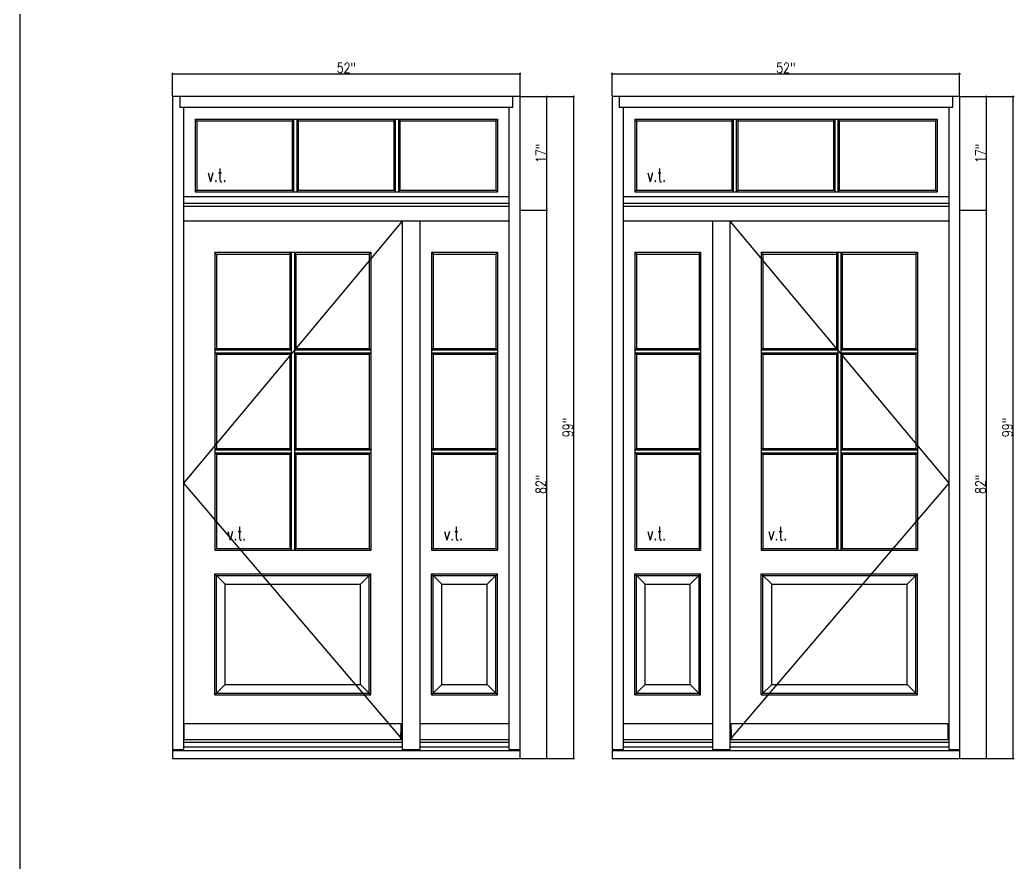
# Model space of a CAD drawing. Header units: inches. Extents: x 1985 to 11287, y 379 to 4336.
# Drawn here: x 7827.6 to 7976.4, y 3404.6 to 3530.8 of the extents above; entities that cross this region are included whole.
import ezdxf

# ---------------------------------------------------------------- set-up
doc = ezdxf.new("R2010")
doc.units = ezdxf.units.IN
doc.header["$MEASUREMENT"] = 0
doc.layers.get('0').update_dxf_attribs({"linetype": 'CONTINUOUS'})
doc.layers.get('Defpoints').update_dxf_attribs({"linetype": 'CONTINUOUS'})
for name, color, linetype in [('COTE1-1 99', 7, 'CONTINUOUS'), ('elevation 99', 7, 'CONTINUOUS'), ('opening side 99', 1, 'CONTINUOUS'), ('separation 99', 3, 'CONTINUOUS')]:
    doc.layers.add(name, color=color, linetype=linetype)
doc.styles.get("Standard").update_dxf_attribs({"font": 'txt.shx', "width": 0.8})
doc.dimstyles.new('Elevation', dxfattribs={"dimscale": 2, "dimtxt": 0.75, "dimasz": 0.0625, "dimexe": 0.0625, "dimexo": 0.0625, "dimgap": 0.0625, "dimtad": 1, "dimdec": 5, "dimzin": 0, "dimdsep": 46, "dimlunit": 5, "dimtxsty": 'Standard', "dimblk1": 'OBLIQUE', "dimblk2": 'OBLIQUE', "dimsah": 1, "dimcen": 2, "dimdle": 0.0625, "dimclrd": 1, "dimclre": 1, "dimadec": 1, "dimazin": 0, "dimtfac": 0.375, "dimtdec": 5, "dimtmove": 0, "dimatfit": 3, "dimldrblk": 'OBLIQUE', "dimfxl": 1, "dimfrac": 2, "dimtolj": 1, "dimtzin": 0, "dimarcsym": 0})

# ---------------------------------------------------------------- blocks, each defined once
blk = doc.blocks.new('_OBLIQUE')
at = {"color": 0, "linetype": 'ByBlock'}
blk.add_line((-0.5, -0.5), (0.5, 0.5), dxfattribs=at)
blk = doc.blocks.new('*D179')
at = {"layer": 'COTE1-1 99', "color": 1, "lineweight": -2, "transparency": 16777216}
for p, q in [((7850.34, 3522.7), (7902.59, 3522.7)), ((7850.47, 3519.42), (7850.47, 3522.83)), ((7902.47, 3519.42), (7902.47, 3522.83))]:
    blk.add_line(p, q, dxfattribs=at)
at = {"layer": 'Defpoints', "color": 0, "transparency": 16777216}
for p in [(7902.47, 3522.7), (7850.47, 3519.29), (7902.47, 3519.29)]:
    blk.add_point(p, dxfattribs=at)
at = {"layer": 'COTE1-1 99', "color": 1, "lineweight": -2, "transparency": 16777216, "xscale": 0.125, "yscale": 0.125, "zscale": 0.125, "rotation": 180}
blk.add_blockref('_OBLIQUE', (7850.47, 3522.7), dxfattribs=at)
at = {"layer": 'COTE1-1 99', "color": 1, "lineweight": -2, "transparency": 16777216, "xscale": 0.125, "yscale": 0.125, "zscale": 0.125}
blk.add_blockref('_OBLIQUE', (7902.47, 3522.7), dxfattribs=at)
at = {"layer": 'COTE1-1 99', "color": 0, "transparency": 16777216, "insert": (7876.47, 3523.58), "char_height": 1.5, "attachment_point": 5}
blk.add_mtext('\\A1;52"', dxfattribs=at)
blk = doc.blocks.new('*D180')
at = {"layer": 'COTE1-1 99', "color": 1, "lineweight": -2, "transparency": 16777216}
for p, q in [((7902.59, 3519.29), (7906.59, 3519.29)), ((7906.47, 3502.17), (7906.47, 3519.42)), ((7902.59, 3502.29), (7906.59, 3502.29))]:
    blk.add_line(p, q, dxfattribs=at)
at = {"layer": 'Defpoints', "color": 0, "transparency": 16777216}
for p in [(7902.47, 3519.29), (7906.47, 3519.29), (7902.47, 3502.29)]:
    blk.add_point(p, dxfattribs=at)
at = {"layer": 'COTE1-1 99', "color": 1, "lineweight": -2, "transparency": 16777216, "xscale": 0.125, "yscale": 0.125, "zscale": 0.125}
for p, rotation in [((7906.47, 3519.29), 90), ((7906.47, 3502.29), 270)]:
    blk.add_blockref('_OBLIQUE', p, dxfattribs=dict(at, rotation=rotation))
at = {"layer": 'COTE1-1 99', "color": 0, "transparency": 16777216, "insert": (7905.59, 3510.79), "char_height": 1.5, "attachment_point": 5, "rotation": 90}
blk.add_mtext('\\A1;17"', dxfattribs=at)
blk = doc.blocks.new('*D181')
at = {"layer": 'COTE1-1 99', "color": 1, "lineweight": -2, "transparency": 16777216}
for p, q in [((7902.59, 3502.29), (7906.59, 3502.29)), ((7906.47, 3420.17), (7906.47, 3502.42)), ((7902.59, 3420.29), (7906.59, 3420.29))]:
    blk.add_line(p, q, dxfattribs=at)
at = {"layer": 'Defpoints', "color": 0, "transparency": 16777216}
for p in [(7902.47, 3502.29), (7906.47, 3502.29), (7902.47, 3420.29)]:
    blk.add_point(p, dxfattribs=at)
at = {"layer": 'COTE1-1 99', "color": 1, "lineweight": -2, "transparency": 16777216, "xscale": 0.125, "yscale": 0.125, "zscale": 0.125}
for p, rotation in [((7906.47, 3502.29), 90), ((7906.47, 3420.29), 270)]:
    blk.add_blockref('_OBLIQUE', p, dxfattribs=dict(at, rotation=rotation))
at = {"layer": 'COTE1-1 99', "color": 0, "transparency": 16777216, "insert": (7905.59, 3461.29), "char_height": 1.5, "attachment_point": 5, "rotation": 90}
blk.add_mtext('\\A1;82"', dxfattribs=at)
blk = doc.blocks.new('*D182')
at = {"layer": 'COTE1-1 99', "color": 1, "lineweight": -2, "transparency": 16777216}
for p, q in [((7902.59, 3519.29), (7910.61, 3519.29)), ((7910.49, 3420.17), (7910.49, 3519.42)), ((7902.59, 3420.29), (7910.61, 3420.29))]:
    blk.add_line(p, q, dxfattribs=at)
at = {"layer": 'Defpoints', "color": 0, "transparency": 16777216}
for p in [(7902.47, 3519.29), (7910.49, 3519.29), (7902.47, 3420.29)]:
    blk.add_point(p, dxfattribs=at)
at = {"layer": 'COTE1-1 99', "color": 1, "lineweight": -2, "transparency": 16777216, "xscale": 0.125, "yscale": 0.125, "zscale": 0.125}
for p, rotation in [((7910.49, 3519.29), 90), ((7910.49, 3420.29), 270)]:
    blk.add_blockref('_OBLIQUE', p, dxfattribs=dict(at, rotation=rotation))
at = {"layer": 'COTE1-1 99', "color": 0, "transparency": 16777216, "insert": (7909.61, 3469.79), "char_height": 1.5, "attachment_point": 5, "rotation": 90}
blk.add_mtext('\\A1;99"', dxfattribs=at)
blk = doc.blocks.new('*D183')
at = {"layer": 'COTE1-1 99', "color": 1, "lineweight": -2, "transparency": 16777216}
for p, q in [((7916.11, 3522.7), (7968.36, 3522.7)), ((7916.24, 3519.42), (7916.24, 3522.83)), ((7968.24, 3519.42), (7968.24, 3522.83))]:
    blk.add_line(p, q, dxfattribs=at)
at = {"layer": 'Defpoints', "color": 0, "transparency": 16777216}
for p in [(7968.24, 3522.7), (7916.24, 3519.29), (7968.24, 3519.29)]:
    blk.add_point(p, dxfattribs=at)
at = {"layer": 'COTE1-1 99', "color": 1, "lineweight": -2, "transparency": 16777216, "xscale": 0.125, "yscale": 0.125, "zscale": 0.125, "rotation": 180}
blk.add_blockref('_OBLIQUE', (7916.24, 3522.7), dxfattribs=at)
at = {"layer": 'COTE1-1 99', "color": 1, "lineweight": -2, "transparency": 16777216, "xscale": 0.125, "yscale": 0.125, "zscale": 0.125}
blk.add_blockref('_OBLIQUE', (7968.24, 3522.7), dxfattribs=at)
at = {"layer": 'COTE1-1 99', "color": 0, "transparency": 16777216, "insert": (7942.24, 3523.58), "char_height": 1.5, "attachment_point": 5}
blk.add_mtext('\\A1;52"', dxfattribs=at)
blk = doc.blocks.new('*D184')
at = {"layer": 'COTE1-1 99', "color": 1, "lineweight": -2, "transparency": 16777216}
for p, q in [((7968.36, 3519.29), (7972.37, 3519.29)), ((7972.24, 3502.17), (7972.24, 3519.42)), ((7968.36, 3502.29), (7972.37, 3502.29))]:
    blk.add_line(p, q, dxfattribs=at)
at = {"layer": 'Defpoints', "color": 0, "transparency": 16777216}
for p in [(7968.24, 3519.29), (7972.24, 3519.29), (7968.24, 3502.29)]:
    blk.add_point(p, dxfattribs=at)
at = {"layer": 'COTE1-1 99', "color": 1, "lineweight": -2, "transparency": 16777216, "xscale": 0.125, "yscale": 0.125, "zscale": 0.125}
for p, rotation in [((7972.24, 3519.29), 90), ((7972.24, 3502.29), 270)]:
    blk.add_blockref('_OBLIQUE', p, dxfattribs=dict(at, rotation=rotation))
at = {"layer": 'COTE1-1 99', "color": 0, "transparency": 16777216, "insert": (7971.37, 3510.79), "char_height": 1.5, "attachment_point": 5, "rotation": 90}
blk.add_mtext('\\A1;17"', dxfattribs=at)
blk = doc.blocks.new('*D185')
at = {"layer": 'COTE1-1 99', "color": 1, "lineweight": -2, "transparency": 16777216}
for p, q in [((7968.36, 3502.29), (7972.37, 3502.29)), ((7972.24, 3420.17), (7972.24, 3502.42)), ((7968.36, 3420.29), (7972.37, 3420.29))]:
    blk.add_line(p, q, dxfattribs=at)
at = {"layer": 'Defpoints', "color": 0, "transparency": 16777216}
for p in [(7968.24, 3502.29), (7972.24, 3502.29), (7968.24, 3420.29)]:
    blk.add_point(p, dxfattribs=at)
at = {"layer": 'COTE1-1 99', "color": 1, "lineweight": -2, "transparency": 16777216, "xscale": 0.125, "yscale": 0.125, "zscale": 0.125}
for p, rotation in [((7972.24, 3502.29), 90), ((7972.24, 3420.29), 270)]:
    blk.add_blockref('_OBLIQUE', p, dxfattribs=dict(at, rotation=rotation))
at = {"layer": 'COTE1-1 99', "color": 0, "transparency": 16777216, "insert": (7971.37, 3461.29), "char_height": 1.5, "attachment_point": 5, "rotation": 90}
blk.add_mtext('\\A1;82"', dxfattribs=at)
blk = doc.blocks.new('*D186')
at = {"layer": 'COTE1-1 99', "color": 1, "lineweight": -2, "transparency": 16777216}
for p, q in [((7968.36, 3519.29), (7976.39, 3519.29)), ((7976.26, 3420.17), (7976.26, 3519.42)), ((7968.36, 3420.29), (7976.39, 3420.29))]:
    blk.add_line(p, q, dxfattribs=at)
at = {"layer": 'Defpoints', "color": 0, "transparency": 16777216}
for p in [(7968.24, 3519.29), (7976.26, 3519.29), (7968.24, 3420.29)]:
    blk.add_point(p, dxfattribs=at)
at = {"layer": 'COTE1-1 99', "color": 1, "lineweight": -2, "transparency": 16777216, "xscale": 0.125, "yscale": 0.125, "zscale": 0.125}
for p, rotation in [((7976.26, 3519.29), 90), ((7976.26, 3420.29), 270)]:
    blk.add_blockref('_OBLIQUE', p, dxfattribs=dict(at, rotation=rotation))
at = {"layer": 'COTE1-1 99', "color": 0, "transparency": 16777216, "insert": (7975.39, 3469.79), "char_height": 1.5, "attachment_point": 5, "rotation": 90}
blk.add_mtext('\\A1;99"', dxfattribs=at)

msp = doc.modelspace()

# ---------------------------------------------------------------- linework, layer by layer
at = {"layer": 'elevation 99'}
for p, q in [((7902.465268, 3519.293135), (7850.465268, 3519.293135)), ((7850.465268, 3519.293135), (7850.465268, 3420.293135)), ((7851.527768, 3519.293135), (7851.527768, 3517.668135)), ((7901.402768, 3517.668135), (7901.402768, 3519.293135)), ((7902.465268, 3420.293135), (7902.465268, 3519.293135)), ((7968.239073, 3519.293135), (7916.239073, 3519.293135)), ((7916.239073, 3519.293135), (7916.239073, 3420.293135)), ((7917.301573, 3519.293135), (7917.301573, 3517.668135)), ((7967.176573, 3519.293135), (7967.176573, 3517.668135)), ((7968.239073, 3519.293135), (7968.239073, 3420.293135)), ((7901.402768, 3517.668135), (7851.527768, 3517.668135)), ((7852.090268, 3517.668135), (7852.090268, 3502.918135)), ((7900.840268, 3502.918135), (7900.840268, 3517.668135)), ((7967.176573, 3517.668135), (7917.301573, 3517.668135)), ((7917.864073, 3517.668135), (7917.864073, 3502.918135)), ((7966.614073, 3517.668135), (7966.614073, 3502.918135)), ((7853.849155, 3515.909184), (7864.706381, 3515.909184)), ((7853.849155, 3515.909184), (7853.849155, 3505.052059)), ((7854.090226, 3515.668113), (7853.849155, 3515.909184)), ((7854.090226, 3515.668113), (7868.423668, 3515.668113)), ((7854.090226, 3515.668113), (7854.090226, 3505.29313)), ((7864.706381, 3515.909184), (7888.224155, 3515.909184)), ((7868.423668, 3515.668113), (7868.627868, 3515.909184)), ((7868.423668, 3505.29313), (7868.423668, 3515.668113)), ((7868.627868, 3505.052059), (7868.627868, 3515.909184)), ((7869.094468, 3505.052059), (7869.094468, 3515.909184)), ((7869.298668, 3515.668113), (7869.094468, 3515.909184)), ((7869.298668, 3505.29313), (7869.298668, 3515.668113)), ((7869.298668, 3515.668113), (7883.632018, 3515.668113)), ((7883.632018, 3515.668113), (7883.836218, 3515.909184)), ((7883.632018, 3505.29313), (7883.632018, 3515.668113)), ((7883.836218, 3505.052059), (7883.836218, 3515.909184)), ((7884.507018, 3515.668113), (7884.302818, 3515.909184)), ((7884.302818, 3505.052059), (7884.302818, 3515.909184)), ((7884.507018, 3515.668113), (7888.465226, 3515.668113)), ((7884.507018, 3505.29313), (7884.507018, 3515.668113)), ((7888.224155, 3515.909184), (7899.081381, 3515.909184)), ((7888.465226, 3515.668113), (7898.840309, 3515.668113)), ((7898.840309, 3515.668113), (7899.081381, 3515.909184)), ((7898.840309, 3515.668113), (7898.840309, 3505.29313)), ((7899.081381, 3515.909184), (7899.081381, 3505.052059)), ((7919.864031, 3515.668113), (7919.62296, 3515.909184)), ((7919.62296, 3515.909184), (7919.62296, 3505.052059)), ((7919.62296, 3515.909184), (7930.480186, 3515.909184)), ((7919.864031, 3515.668113), (7919.864031, 3505.29313)), ((7919.864031, 3515.668113), (7934.197473, 3515.668113)), ((7930.480186, 3515.909184), (7953.99796, 3515.909184)), ((7934.197473, 3515.668113), (7934.401673, 3515.909184)), ((7934.197473, 3505.29313), (7934.197473, 3515.668113)), ((7934.401673, 3505.052059), (7934.401673, 3515.909184)), ((7935.072473, 3515.668113), (7934.868273, 3515.909184)), ((7934.868273, 3505.052059), (7934.868273, 3515.909184)), ((7935.072473, 3515.668113), (7949.405823, 3515.668113)), ((7935.072473, 3505.29313), (7935.072473, 3515.668113)), ((7949.405823, 3515.668113), (7949.610023, 3515.909184)), ((7949.405823, 3505.29313), (7949.405823, 3515.668113)), ((7949.610023, 3505.052059), (7949.610023, 3515.909184)), ((7950.076623, 3505.052059), (7950.076623, 3515.909184)), ((7950.280823, 3515.668113), (7950.076623, 3515.909184)), ((7950.280823, 3505.29313), (7950.280823, 3515.668113)), ((7950.280823, 3515.668113), (7954.239031, 3515.668113)), ((7953.99796, 3515.909184), (7964.855186, 3515.909184)), ((7954.239031, 3515.668113), (7964.614114, 3515.668113)), ((7964.614114, 3515.668113), (7964.855186, 3515.909184)), ((7964.614114, 3515.668113), (7964.614114, 3505.29313)), ((7964.855186, 3515.909184), (7964.855186, 3505.052059)), ((7854.090226, 3505.29313), (7853.849155, 3505.052059)), ((7853.849155, 3505.052059), (7864.706381, 3505.052059)), ((7854.090226, 3505.29313), (7868.423668, 3505.29313)), ((7864.706381, 3505.052059), (7888.224155, 3505.052059)), ((7868.423668, 3505.29313), (7868.627868, 3505.052059)), ((7869.094468, 3505.052059), (7869.298668, 3505.29313)), ((7869.298668, 3505.29313), (7883.632018, 3505.29313)), ((7883.632018, 3505.29313), (7883.836218, 3505.052059)), ((7884.302818, 3505.052059), (7884.507018, 3505.29313)), ((7884.507018, 3505.29313), (7888.465226, 3505.29313)), ((7888.224155, 3505.052059), (7899.081381, 3505.052059)), ((7888.465226, 3505.29313), (7898.840309, 3505.29313)), ((7898.840309, 3505.29313), (7899.081381, 3505.052059)), ((7919.864031, 3505.29313), (7919.62296, 3505.052059)), ((7919.62296, 3505.052059), (7930.480186, 3505.052059)), ((7919.864031, 3505.29313), (7934.197473, 3505.29313)), ((7930.480186, 3505.052059), (7953.99796, 3505.052059)), ((7934.197473, 3505.29313), (7934.401673, 3505.052059)), ((7934.868273, 3505.052059), (7935.072473, 3505.29313)), ((7935.072473, 3505.29313), (7949.405823, 3505.29313)), ((7949.405823, 3505.29313), (7949.610023, 3505.052059)), ((7950.076623, 3505.052059), (7950.280823, 3505.29313)), ((7950.280823, 3505.29313), (7954.239031, 3505.29313)), ((7953.99796, 3505.052059), (7964.855186, 3505.052059)), ((7954.239031, 3505.29313), (7964.614114, 3505.29313)), ((7964.614114, 3505.29313), (7964.855186, 3505.052059)), ((7900.840268, 3504.293135), (7852.090268, 3504.293135)), ((7966.614073, 3504.293135), (7917.864073, 3504.293135)), ((7850.465268, 3503.293135), (7850.465268, 3420.293135)), ((7900.840268, 3503.293135), (7852.090268, 3503.293135)), ((7900.840268, 3503.293135), (7852.090268, 3503.293135)), ((7852.090268, 3502.918135), (7852.090268, 3500.668135)), ((7852.090268, 3502.918135), (7900.840268, 3502.918135)), ((7900.840268, 3500.668135), (7900.840268, 3502.918135)), ((7902.465268, 3420.293135), (7902.465268, 3502.293135)), ((7916.239073, 3503.293135), (7916.239073, 3420.293135)), ((7966.614073, 3503.293135), (7917.864073, 3503.293135)), ((7966.614073, 3503.293135), (7917.864073, 3503.293135)), ((7917.864073, 3502.918135), (7917.864073, 3500.668135)), ((7917.864073, 3502.918135), (7966.614073, 3502.918135)), ((7966.614073, 3502.918135), (7966.614073, 3500.668135)), ((7968.239073, 3502.293135), (7968.239073, 3420.293135)), ((7852.090268, 3500.668135), (7852.090268, 3421.62126)), ((7884.840268, 3500.668135), (7852.090268, 3500.668135)), ((7852.090268, 3500.668135), (7852.090268, 3421.62126)), ((7884.840268, 3500.668135), (7852.090268, 3500.668135)), ((7884.840268, 3500.668135), (7884.840268, 3421.62126)), ((7887.465268, 3500.668135), (7884.840268, 3500.668135)), ((7887.465268, 3500.668135), (7887.465268, 3421.62126)), ((7900.840268, 3500.668135), (7887.465268, 3500.668135)), ((7900.840268, 3500.668135), (7887.465268, 3500.668135)), ((7900.840268, 3421.62126), (7900.840268, 3500.668135)), ((7900.840268, 3421.62126), (7900.840268, 3500.668135)), ((7917.864073, 3500.668135), (7917.864073, 3421.62126)), ((7917.864073, 3500.668135), (7917.864073, 3421.62126)), ((7931.239073, 3500.668135), (7917.864073, 3500.668135)), ((7931.239073, 3500.668135), (7917.864073, 3500.668135)), ((7931.239073, 3500.668135), (7931.239073, 3421.62126)), ((7933.864073, 3500.668135), (7931.239073, 3500.668135)), ((7933.864073, 3500.668135), (7933.864073, 3421.62126)), ((7966.614073, 3500.668135), (7933.864073, 3500.668135)), ((7966.614073, 3500.668135), (7933.864073, 3500.668135)), ((7966.614073, 3500.668135), (7966.614073, 3421.62126)), ((7966.614073, 3500.668135), (7966.614073, 3421.62126)), ((7857.027753, 3495.730586), (7856.786681, 3495.998458)), ((7856.786681, 3495.998458), (7880.143854, 3495.998458)), ((7856.786681, 3495.998458), (7856.786681, 3451.431464)), ((7857.027753, 3495.730586), (7868.027768, 3495.730586)), ((7857.027753, 3495.730586), (7857.027753, 3481.627086)), ((7868.027768, 3495.730586), (7868.231968, 3495.998458)), ((7868.027768, 3495.730586), (7868.027768, 3481.627086)), ((7868.231968, 3495.998458), (7868.231968, 3451.431464)), ((7868.698568, 3495.998458), (7868.902768, 3495.730586)), ((7868.698568, 3495.998458), (7868.698568, 3451.431464)), ((7868.902768, 3495.730586), (7879.902783, 3495.730586)), ((7868.902768, 3495.730586), (7868.902768, 3481.627086)), ((7879.902783, 3495.730586), (7880.143854, 3495.998458)), ((7879.902783, 3495.730586), (7879.902783, 3481.627086)), ((7880.143854, 3495.998458), (7880.143854, 3451.431464)), ((7889.224155, 3495.998458), (7889.224155, 3451.431464)), ((7889.224155, 3495.998458), (7899.081381, 3495.998458)), ((7889.224155, 3495.998458), (7889.465226, 3495.730586)), ((7889.465226, 3495.730586), (7889.465226, 3481.627086)), ((7889.465226, 3495.730586), (7898.840309, 3495.730586)), ((7898.840309, 3495.730586), (7899.081381, 3495.998458)), ((7898.840309, 3495.730586), (7898.840309, 3481.627086)), ((7899.081381, 3495.998458), (7899.081381, 3451.431464)), ((7919.62296, 3495.998458), (7919.864031, 3495.730586)), ((7919.62296, 3495.998458), (7929.480186, 3495.998458)), ((7919.62296, 3495.998458), (7919.62296, 3451.431464)), ((7919.864031, 3495.730586), (7929.239114, 3495.730586)), ((7919.864031, 3495.730586), (7919.864031, 3481.627086)), ((7929.239114, 3495.730586), (7929.480186, 3495.998458)), ((7929.239114, 3495.730586), (7929.239114, 3481.627086)), ((7929.480186, 3495.998458), (7929.480186, 3451.431464)), ((7938.801558, 3495.730586), (7938.560486, 3495.998458)), ((7938.560486, 3495.998458), (7961.917659, 3495.998458)), ((7938.560486, 3495.998458), (7938.560486, 3451.431464)), ((7938.801558, 3495.730586), (7949.801573, 3495.730586)), ((7938.801558, 3495.730586), (7938.801558, 3481.627086)), ((7949.801573, 3495.730586), (7950.005773, 3495.998458)), ((7949.801573, 3495.730586), (7949.801573, 3481.627086)), ((7950.005773, 3495.998458), (7950.005773, 3451.431464)), ((7950.472373, 3495.998458), (7950.676573, 3495.730586)), ((7950.472373, 3495.998458), (7950.472373, 3451.431464)), ((7950.676573, 3495.730586), (7961.676588, 3495.730586)), ((7950.676573, 3495.730586), (7950.676573, 3481.627086)), ((7961.676588, 3495.730586), (7961.917659, 3495.998458)), ((7961.676588, 3495.730586), (7961.676588, 3481.627086)), ((7961.917659, 3495.998458), (7961.917659, 3451.431464)), ((7857.027753, 3481.627086), (7856.786681, 3481.422886)), ((7856.786681, 3481.422886), (7868.231968, 3481.422886)), ((7857.027753, 3481.627086), (7868.027768, 3481.627086)), ((7868.027768, 3481.627086), (7868.231968, 3481.422886)), ((7868.902768, 3481.627086), (7868.698568, 3481.422886)), ((7868.698568, 3481.422886), (7880.143854, 3481.422886)), ((7868.902768, 3481.627086), (7879.902783, 3481.627086)), ((7879.902783, 3481.627086), (7880.143854, 3481.422886)), ((7889.465226, 3481.627086), (7889.224155, 3481.422886)), ((7889.224155, 3481.422886), (7899.081381, 3481.422886)), ((7889.465226, 3481.627086), (7898.840309, 3481.627086)), ((7898.840309, 3481.627086), (7899.081381, 3481.422886)), ((7919.864031, 3481.627086), (7919.62296, 3481.422886)), ((7919.62296, 3481.422886), (7929.480186, 3481.422886)), ((7919.864031, 3481.627086), (7929.239114, 3481.627086)), ((7929.239114, 3481.627086), (7929.480186, 3481.422886)), ((7938.801558, 3481.627086), (7938.560486, 3481.422886)), ((7938.560486, 3481.422886), (7950.005773, 3481.422886)), ((7938.801558, 3481.627086), (7949.801573, 3481.627086)), ((7949.801573, 3481.627086), (7950.005773, 3481.422886)), ((7950.676573, 3481.627086), (7950.472373, 3481.422886)), ((7950.472373, 3481.422886), (7961.917659, 3481.422886)), ((7950.676573, 3481.627086), (7961.676588, 3481.627086)), ((7961.676588, 3481.627086), (7961.917659, 3481.422886)), ((7857.027753, 3480.752086), (7856.786681, 3480.956286)), ((7856.786681, 3480.956286), (7868.231968, 3480.956286)), ((7857.027753, 3480.752086), (7857.027753, 3466.648586)), ((7857.027753, 3480.752086), (7868.027768, 3480.752086)), ((7868.027768, 3480.752086), (7868.231968, 3480.956286)), ((7868.027768, 3480.752086), (7868.027768, 3466.648586)), ((7868.698568, 3480.956286), (7880.143854, 3480.956286)), ((7868.902768, 3480.752086), (7868.698568, 3480.956286)), ((7868.902768, 3480.752086), (7868.902768, 3466.648586)), ((7868.902768, 3480.752086), (7879.902783, 3480.752086)), ((7879.902783, 3480.752086), (7880.143854, 3480.956286)), ((7879.902783, 3480.752086), (7879.902783, 3466.648586)), ((7889.224155, 3480.956286), (7899.081381, 3480.956286)), ((7889.224155, 3480.956286), (7889.465226, 3480.752086)), ((7889.465226, 3480.752086), (7898.840309, 3480.752086)), ((7889.465226, 3480.752086), (7889.465226, 3466.648586)), ((7898.840309, 3480.752086), (7899.081381, 3480.956286)), ((7898.840309, 3480.752086), (7898.840309, 3466.648586)), ((7919.62296, 3480.956286), (7919.864031, 3480.752086)), ((7919.62296, 3480.956286), (7929.480186, 3480.956286)), ((7919.864031, 3480.752086), (7919.864031, 3466.648586)), ((7919.864031, 3480.752086), (7929.239114, 3480.752086)), ((7929.239114, 3480.752086), (7929.480186, 3480.956286)), ((7929.239114, 3480.752086), (7929.239114, 3466.648586)), ((7938.801558, 3480.752086), (7938.560486, 3480.956286)), ((7938.560486, 3480.956286), (7950.005773, 3480.956286)), ((7938.801558, 3480.752086), (7938.801558, 3466.648586)), ((7938.801558, 3480.752086), (7949.801573, 3480.752086)), ((7949.801573, 3480.752086), (7950.005773, 3480.956286)), ((7949.801573, 3480.752086), (7949.801573, 3466.648586)), ((7950.472373, 3480.956286), (7961.917659, 3480.956286)), ((7950.676573, 3480.752086), (7950.472373, 3480.956286)), ((7950.676573, 3480.752086), (7950.676573, 3466.648586)), ((7950.676573, 3480.752086), (7961.676588, 3480.752086)), ((7961.676588, 3480.752086), (7961.917659, 3480.956286)), ((7961.676588, 3480.752086), (7961.676588, 3466.648586)), ((7857.027753, 3466.648586), (7856.786681, 3466.444386)), ((7856.786681, 3466.444386), (7868.231968, 3466.444386)), ((7857.027753, 3466.648586), (7868.027768, 3466.648586)), ((7868.698568, 3466.444386), (7880.143854, 3466.444386)), ((7868.902768, 3466.648586), (7879.902783, 3466.648586)), ((7879.902783, 3466.648586), (7880.143854, 3466.444386)), ((7889.224155, 3466.444386), (7889.465226, 3466.648586)), ((7889.224155, 3466.444386), (7899.081381, 3466.444386)), ((7889.465226, 3466.648586), (7898.840309, 3466.648586)), ((7898.840309, 3466.648586), (7899.081381, 3466.444386)), ((7919.62296, 3466.444386), (7919.864031, 3466.648586)), ((7919.62296, 3466.444386), (7929.480186, 3466.444386)), ((7919.864031, 3466.648586), (7929.239114, 3466.648586)), ((7929.239114, 3466.648586), (7929.480186, 3466.444386)), ((7938.801558, 3466.648586), (7938.560486, 3466.444386)), ((7938.560486, 3466.444386), (7950.005773, 3466.444386)), ((7938.801558, 3466.648586), (7949.801573, 3466.648586)), ((7950.472373, 3466.444386), (7961.917659, 3466.444386)), ((7950.676573, 3466.648586), (7961.676588, 3466.648586)), ((7961.676588, 3466.648586), (7961.917659, 3466.444386)), ((7856.786681, 3465.982235), (7868.231968, 3465.982235)), ((7857.027753, 3465.778035), (7857.027753, 3451.672535)), ((7857.027753, 3465.778035), (7868.027768, 3465.778035)), ((7868.027768, 3465.778035), (7868.027768, 3451.672535)), ((7868.698568, 3465.982235), (7880.143854, 3465.982235)), ((7868.902768, 3465.778035), (7879.902783, 3465.778035)), ((7868.902768, 3465.778035), (7868.902768, 3451.672535)), ((7879.902783, 3465.778035), (7880.143854, 3465.982235)), ((7879.902783, 3465.778035), (7879.902783, 3451.672535)), ((7889.224155, 3465.982235), (7899.081381, 3465.982235)), ((7889.465226, 3465.778035), (7889.224155, 3465.982235)), ((7889.465226, 3465.778035), (7898.840309, 3465.778035)), ((7889.465226, 3465.778035), (7889.465226, 3451.672535)), ((7898.840309, 3465.778035), (7899.081381, 3465.982235)), ((7898.840309, 3465.778035), (7898.840309, 3451.672535)), ((7919.864031, 3465.778035), (7919.62296, 3465.982235)), ((7919.62296, 3465.982235), (7929.480186, 3465.982235)), ((7919.864031, 3465.778035), (7919.864031, 3451.672535)), ((7919.864031, 3465.778035), (7929.239114, 3465.778035)), ((7929.239114, 3465.778035), (7929.480186, 3465.982235)), ((7929.239114, 3465.778035), (7929.239114, 3451.672535)), ((7938.560486, 3465.982235), (7950.005773, 3465.982235)), ((7938.801558, 3465.778035), (7938.801558, 3451.672535)), ((7938.801558, 3465.778035), (7949.801573, 3465.778035)), ((7949.801573, 3465.778035), (7949.801573, 3451.672535)), ((7950.472373, 3465.982235), (7961.917659, 3465.982235)), ((7950.676573, 3465.778035), (7961.676588, 3465.778035)), ((7950.676573, 3465.778035), (7950.676573, 3451.672535)), ((7961.676588, 3465.778035), (7961.917659, 3465.982235)), ((7961.676588, 3465.778035), (7961.676588, 3451.672535)), ((7856.786681, 3451.431464), (7857.027753, 3451.672535)), ((7857.027753, 3451.672535), (7868.027768, 3451.672535)), ((7868.027768, 3451.672535), (7868.231968, 3451.431464)), ((7868.902768, 3451.672535), (7868.698568, 3451.431464)), ((7868.902768, 3451.672535), (7879.902783, 3451.672535)), ((7880.143854, 3451.431464), (7879.902783, 3451.672535)), ((7889.224155, 3451.431464), (7889.465226, 3451.672535)), ((7889.465226, 3451.672535), (7898.840309, 3451.672535)), ((7899.081381, 3451.431464), (7898.840309, 3451.672535)), ((7919.62296, 3451.431464), (7919.864031, 3451.672535)), ((7919.864031, 3451.672535), (7929.239114, 3451.672535)), ((7929.480186, 3451.431464), (7929.239114, 3451.672535)), ((7938.560486, 3451.431464), (7938.801558, 3451.672535)), ((7938.801558, 3451.672535), (7949.801573, 3451.672535)), ((7949.801573, 3451.672535), (7950.005773, 3451.431464)), ((7950.676573, 3451.672535), (7950.472373, 3451.431464)), ((7950.676573, 3451.672535), (7961.676588, 3451.672535)), ((7961.917659, 3451.431464), (7961.676588, 3451.672535)), ((7856.786681, 3451.431464), (7880.143854, 3451.431464)), ((7889.224155, 3451.431464), (7899.081381, 3451.431464)), ((7919.62296, 3451.431464), (7929.480186, 3451.431464)), ((7938.560486, 3451.431464), (7961.917659, 3451.431464)), ((7858.340194, 3446.359985), (7856.786622, 3447.913606)), ((7856.786622, 3429.802024), (7856.786622, 3447.913606)), ((7856.786622, 3447.913606), (7880.143898, 3447.913606)), ((7857.027694, 3430.043096), (7857.027694, 3447.672485)), ((7857.027694, 3447.672485), (7879.902827, 3447.672485)), ((7880.143898, 3447.913606), (7878.590327, 3446.359985)), ((7879.902827, 3430.043096), (7879.902827, 3447.672485)), ((7880.143898, 3429.802024), (7880.143898, 3447.913606)), ((7889.224155, 3429.802024), (7889.224155, 3447.913606)), ((7890.777726, 3446.359985), (7889.224155, 3447.913606)), ((7889.224155, 3447.913606), (7899.081381, 3447.913606)), ((7889.465226, 3430.043096), (7889.465226, 3447.672485)), ((7889.465226, 3447.672485), (7898.840309, 3447.672485)), ((7897.527809, 3446.359985), (7899.081381, 3447.913606)), ((7898.840309, 3430.043096), (7898.840309, 3447.672485)), ((7899.081381, 3429.802024), (7899.081381, 3447.913606)), ((7919.62296, 3447.913606), (7929.480186, 3447.913606)), ((7921.176531, 3446.359985), (7919.62296, 3447.913606)), ((7919.62296, 3429.802024), (7919.62296, 3447.913606)), ((7919.864031, 3447.672485), (7929.239114, 3447.672485)), ((7919.864031, 3430.043096), (7919.864031, 3447.672485)), ((7927.926614, 3446.359985), (7929.480186, 3447.913606)), ((7929.239114, 3430.043096), (7929.239114, 3447.672485)), ((7929.480186, 3429.802024), (7929.480186, 3447.913606)), ((7940.113999, 3446.359985), (7938.560427, 3447.913606)), ((7938.560427, 3429.802024), (7938.560427, 3447.913606)), ((7938.560427, 3447.913606), (7961.917703, 3447.913606)), ((7938.801499, 3430.043096), (7938.801499, 3447.672485)), ((7938.801499, 3447.672485), (7961.676632, 3447.672485)), ((7961.917703, 3447.913606), (7960.364132, 3446.359985)), ((7961.676632, 3430.043096), (7961.676632, 3447.672485)), ((7961.917703, 3429.802024), (7961.917703, 3447.913606)), ((7858.340194, 3431.355596), (7858.340194, 3446.359985)), ((7858.340194, 3446.359985), (7878.590327, 3446.359985)), ((7878.590327, 3431.355596), (7878.590327, 3446.359985)), ((7890.777726, 3431.355596), (7890.777726, 3446.359985)), ((7890.777726, 3446.359985), (7897.527809, 3446.359985)), ((7897.527809, 3431.355596), (7897.527809, 3446.359985)), ((7921.176531, 3446.359985), (7927.926614, 3446.359985)), ((7921.176531, 3431.355596), (7921.176531, 3446.359985)), ((7927.926614, 3431.355596), (7927.926614, 3446.359985)), ((7940.113999, 3431.355596), (7940.113999, 3446.359985)), ((7940.113999, 3446.359985), (7960.364132, 3446.359985)), ((7960.364132, 3431.355596), (7960.364132, 3446.359985)), ((7856.786622, 3429.802024), (7858.340194, 3431.355596)), ((7858.340194, 3431.355596), (7878.590327, 3431.355596)), ((7880.143898, 3429.802024), (7878.590327, 3431.355596)), ((7889.224155, 3429.802024), (7890.777726, 3431.355596)), ((7890.777726, 3431.355596), (7897.527809, 3431.355596)), ((7897.527809, 3431.355596), (7899.081381, 3429.802024)), ((7919.62296, 3429.802024), (7921.176531, 3431.355596)), ((7921.176531, 3431.355596), (7927.926614, 3431.355596)), ((7927.926614, 3431.355596), (7929.480186, 3429.802024)), ((7938.560427, 3429.802024), (7940.113999, 3431.355596)), ((7940.113999, 3431.355596), (7960.364132, 3431.355596)), ((7961.917703, 3429.802024), (7960.364132, 3431.355596)), ((7856.786622, 3429.802024), (7880.143898, 3429.802024)), ((7857.027694, 3430.043096), (7879.902827, 3430.043096)), ((7889.224155, 3429.802024), (7899.081381, 3429.802024)), ((7889.465226, 3430.043096), (7898.840309, 3430.043096)), ((7919.62296, 3429.802024), (7929.480186, 3429.802024)), ((7919.864031, 3430.043096), (7929.239114, 3430.043096)), ((7938.560427, 3429.802024), (7961.917703, 3429.802024)), ((7938.801499, 3430.043096), (7961.676632, 3430.043096)), ((7884.715268, 3425.48063), (7852.215268, 3425.48063)), ((7852.215268, 3423.10563), (7852.215268, 3425.48063)), ((7884.715268, 3425.48063), (7852.215268, 3425.48063)), ((7852.215268, 3423.10563), (7852.215268, 3425.48063)), ((7884.715268, 3423.10563), (7884.715268, 3425.48063)), ((7884.715268, 3423.10563), (7884.715268, 3425.48063)), ((7900.840268, 3425.48063), (7887.465268, 3425.48063)), ((7900.840268, 3425.48063), (7887.465268, 3425.48063)), ((7931.239073, 3425.48063), (7917.864073, 3425.48063)), ((7931.239073, 3425.48063), (7917.864073, 3425.48063)), ((7933.989073, 3423.10563), (7933.989073, 3425.48063)), ((7933.989073, 3423.10563), (7933.989073, 3425.48063)), ((7966.489073, 3425.48063), (7933.989073, 3425.48063)), ((7933.989073, 3423.10563), (7933.989073, 3425.48063)), ((7933.989073, 3423.10563), (7933.989073, 3425.48063)), ((7966.489073, 3425.48063), (7933.989073, 3425.48063)), ((7966.489073, 3425.48063), (7966.489073, 3423.10563)), ((7966.489073, 3425.48063), (7966.489073, 3423.10563)), ((7884.590268, 3423.29313), (7884.590268, 3423.10563)), ((7884.590268, 3423.29313), (7884.590268, 3423.10563)), ((7884.628511, 3423.10563), (7884.637936, 3423.23063)), ((7884.628511, 3423.10563), (7884.637936, 3423.23063)), ((7884.637936, 3423.23063), (7884.648564, 3423.10563)), ((7884.637936, 3423.23063), (7884.648564, 3423.10563)), ((7934.066404, 3423.23063), (7934.055777, 3423.10563)), ((7934.066404, 3423.23063), (7934.055777, 3423.10563)), ((7934.07583, 3423.10563), (7934.066404, 3423.23063)), ((7934.07583, 3423.10563), (7934.066404, 3423.23063)), ((7934.114073, 3423.29313), (7934.114073, 3423.10563)), ((7934.114073, 3423.29313), (7934.114073, 3423.10563)), ((7852.090268, 3423.10563), (7884.840268, 3423.10563)), ((7852.090268, 3423.10563), (7884.840268, 3423.10563)), ((7852.090268, 3422.714011), (7884.840268, 3422.714011)), ((7852.090268, 3422.714011), (7884.840268, 3422.714011)), ((7852.090268, 3422.04313), (7884.840268, 3422.04313)), ((7887.465268, 3423.10563), (7900.840268, 3423.10563)), ((7887.465268, 3423.10563), (7900.840268, 3423.10563)), ((7887.465268, 3422.714011), (7900.840268, 3422.714011)), ((7887.465268, 3422.714011), (7900.840268, 3422.714011)), ((7887.465268, 3422.04313), (7900.840268, 3422.04313)), ((7917.864073, 3423.10563), (7931.239073, 3423.10563)), ((7917.864073, 3423.10563), (7931.239073, 3423.10563)), ((7917.864073, 3422.714011), (7931.239073, 3422.714011)), ((7917.864073, 3422.714011), (7931.239073, 3422.714011)), ((7917.864073, 3422.04313), (7931.239073, 3422.04313)), ((7933.864073, 3423.10563), (7966.614073, 3423.10563)), ((7933.864073, 3423.10563), (7966.614073, 3423.10563)), ((7933.864073, 3422.714011), (7966.614073, 3422.714011)), ((7933.864073, 3422.714011), (7966.614073, 3422.714011)), ((7933.864073, 3422.04313), (7966.614073, 3422.04313)), ((7850.465268, 3421.62126), (7852.090268, 3421.62126)), ((7850.465268, 3421.62126), (7852.090268, 3421.62126)), ((7850.465268, 3421.480635), (7902.465268, 3421.480635)), ((7850.465268, 3421.480635), (7902.465268, 3421.480635)), ((7850.465268, 3420.293135), (7902.465268, 3420.293135)), ((7850.465268, 3420.293135), (7902.465268, 3420.293135)), ((7884.840268, 3421.62126), (7887.465268, 3421.62126)), ((7884.840268, 3421.62126), (7887.465268, 3421.62126)), ((7900.840268, 3421.62126), (7902.465268, 3421.62126)), ((7900.840268, 3421.62126), (7902.465268, 3421.62126)), ((7916.239073, 3421.62126), (7917.864073, 3421.62126)), ((7916.239073, 3421.62126), (7917.864073, 3421.62126)), ((7916.239073, 3421.480635), (7968.239073, 3421.480635)), ((7916.239073, 3421.480635), (7968.239073, 3421.480635)), ((7916.239073, 3420.293135), (7943.801573, 3420.293135)), ((7916.239073, 3420.293135), (7968.239073, 3420.293135)), ((7916.239073, 3420.293135), (7943.801573, 3420.293135)), ((7916.239073, 3420.293135), (7968.239073, 3420.293135)), ((7931.239073, 3421.62126), (7933.864073, 3421.62126)), ((7931.239073, 3421.62126), (7933.864073, 3421.62126)), ((7966.614073, 3421.62126), (7968.239073, 3421.62126)), ((7966.614073, 3421.62126), (7968.239073, 3421.62126))]:
    msp.add_line(p, q, dxfattribs=at)
at = {"layer": 'elevation 99', "color": 7}
for p, q in [((7868.027768, 3466.648586), (7868.231968, 3466.444386)), ((7868.902768, 3466.648586), (7868.698568, 3466.444386)), ((7949.801573, 3466.648586), (7950.005773, 3466.444386)), ((7950.676573, 3466.648586), (7950.472373, 3466.444386)), ((7857.027753, 3465.778035), (7856.786681, 3465.982235)), ((7868.027768, 3465.778035), (7868.231968, 3465.982235)), ((7868.902768, 3465.778035), (7868.698568, 3465.982235)), ((7938.801558, 3465.778035), (7938.560486, 3465.982235)), ((7949.801573, 3465.778035), (7950.005773, 3465.982235)), ((7950.676573, 3465.778035), (7950.472373, 3465.982235))]:
    msp.add_line(p, q, dxfattribs=at)
at = {"layer": 'elevation 99'}
for centre, radius, start, end in [((7866.549805, 3425.215871), 18.140881, 354.32963932, 0.35560171), ((7866.549805, 3425.215871), 18.140881, 354.32963932, 0.35560171), ((7885.101815, 3425.339174), 0.411617, 159.90001428, 181.49147604), ((7885.101815, 3425.339174), 0.411617, 159.90001428, 181.49147604), ((7933.602526, 3425.339174), 0.411617, 358.50852396, 20.09998572), ((7933.602526, 3425.339174), 0.411617, 358.50852396, 20.09998572), ((7952.154535, 3425.215871), 18.140881, 179.64439829, 185.67036068), ((7952.154535, 3425.215871), 18.140881, 179.64439829, 185.67036068), ((7887.247801, 3423.121218), 2.663087, 173.48326078, 176.29878354), ((7887.247801, 3423.121218), 2.663087, 173.48326078, 176.29878354), ((7931.45654, 3423.121218), 2.663087, 3.70121646, 6.51673922), ((7931.45654, 3423.121218), 2.663087, 3.70121646, 6.51673922)]:
    msp.add_arc(centre, radius, start, end, dxfattribs=at)
at = {"layer": 'opening side 99', "color": 1}
for p, q in [((7884.840268, 3500.668135), (7852.090268, 3461.457198)), ((7933.864073, 3500.668135), (7966.614073, 3461.457198)), ((7852.090268, 3461.457198), (7884.840268, 3423.10563)), ((7966.614073, 3461.457198), (7933.864073, 3423.10563))]:
    msp.add_line(p, q, dxfattribs=at)
at = {"layer": 'separation 99'}
msp.add_line((7827.61742, 3764.575732), (7827.61742, 3276.128059), dxfattribs=at)

# ---------------------------------------------------------------- texts
at = {"layer": 'elevation 99', "width": 0.7}
for p in [(7855.670161, 3506.538394), (7921.443966, 3506.538394), (7858.607688, 3452.917798), (7891.045161, 3452.917798), (7921.443966, 3452.917798), (7939.571536, 3452.917798)]:
    msp.add_text('v.t.', height=2, dxfattribs=at).set_placement(p)

# ---------------------------------------------------------------- dimensions: what is measured, and where the dimension line sits
at = {"layer": 'COTE1-1 99'}
for base, p1, p2, picture, middle in [((7902.465268, 3522.700812), (7850.465268, 3519.293135), (7902.465268, 3519.293135), '*D179', (7876.465268, 3523.575812)), ((7968.239073, 3522.700812), (7916.239073, 3519.293135), (7968.239073, 3519.293135), '*D183', (7942.239073, 3523.575812))]:
    dim = msp.add_linear_dim(base=base, p1=p1, p2=p2, dimstyle='Elevation', override={"dimtxt": 0.75, "dimdec": 5, "dimlunit": 5, "dimpost": '"'}, dxfattribs=at)
    dim.commit()
    dim.dimension.update_dxf_attribs({"geometry": picture, "text_midpoint": middle})
for base, p1, p2, override, picture, middle in [((7906.468821, 3519.293135), (7902.465268, 3502.293135), (7902.465268, 3519.293135), {"dimtxt": 0.75, "dimdec": 5, "dimlunit": 5, "dimpost": '"'}, '*D180', (7905.593821, 3510.793135)), ((7910.489427, 3519.293135), (7902.465268, 3420.293135), (7902.465268, 3519.293135), {"dimpost": '"'}, '*D182', (7909.614427, 3469.793135)), ((7972.242626, 3519.293135), (7968.239073, 3502.293135), (7968.239073, 3519.293135), {"dimtxt": 0.75, "dimdec": 5, "dimlunit": 5, "dimpost": '"'}, '*D184', (7971.367626, 3510.793135)), ((7976.263232, 3519.293135), (7968.239073, 3420.293135), (7968.239073, 3519.293135), {"dimpost": '"'}, '*D186', (7975.388232, 3469.793135)), ((7906.468821, 3502.293135), (7902.465268, 3420.293135), (7902.465268, 3502.293135), {"dimtxt": 0.75, "dimdec": 5, "dimlunit": 5, "dimpost": '"'}, '*D181', (7905.593821, 3461.293135)), ((7972.242626, 3502.293135), (7968.239073, 3420.293135), (7968.239073, 3502.293135), {"dimtxt": 0.75, "dimdec": 5, "dimlunit": 5, "dimpost": '"'}, '*D185', (7971.367626, 3461.293135))]:
    dim = msp.add_linear_dim(base=base, p1=p1, p2=p2, angle=90, dimstyle='Elevation', override=override, dxfattribs=at)
    dim.commit()
    dim.dimension.update_dxf_attribs({"geometry": picture, "text_midpoint": middle})

doc.saveas('drawing.dxf')
